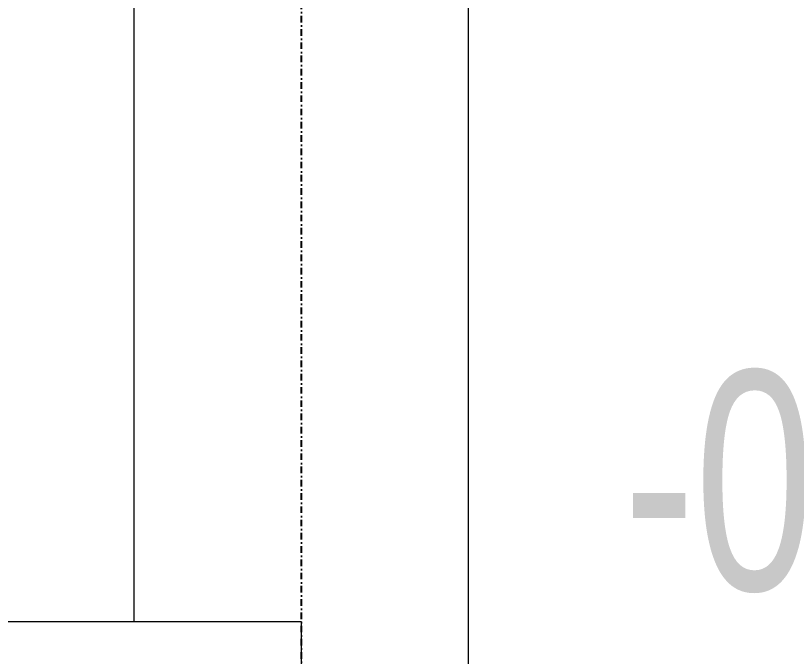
# Model space of a CAD drawing. Header units: millimetres. Extents: x 180139 to 245212, y -4005 to 9345.
# Drawn here: x 183727 to 184440, y -481 to 103 of the extents above; entities that cross this region are included whole.
import ezdxf

# ---------------------------------------------------------------- set-up
doc = ezdxf.new("R2010")
doc.units = ezdxf.units.MM
doc.linetypes.add('1_Čerchovaná 6_0mm', pattern=[12, 6, -3, 0, -3])
for name, color, linetype, lineweight in [('A-WALL', 7, 'Continuous', 9), ('G-ANNO-DIMS', 7, 'Continuous', 9), ('S-COLS', 7, 'Continuous', 9)]:
    doc.layers.add(name, color=color, linetype=linetype, lineweight=lineweight)
doc.layers.add('S-GRID-1', color=9, linetype='1_Čerchovaná 6_0mm', lineweight=25, true_color=0x808080)
doc.styles.add('Arial', font='arial.ttf', dxfattribs={"width": 0.7, "height": 200})

# ---------------------------------------------------------------- blocks, each defined once
blk = doc.blocks.new('M_S profily_ sloup - 374564-A')
at = {"layer": 'S-COLS'}
for p, q in [((183835.69, -450), (183835.69, 2750)), ((184140.69, -738), (184140.69, 2750))]:
    blk.add_line(p, q, dxfattribs=at)

msp = doc.modelspace()

# ---------------------------------------------------------------- linework, layer by layer
at = {"layer": 'A-WALL'}
for p, q in [((183988.19, -450), (181415.69, -450)), ((183988.19, -750), (183988.19, -450))]:
    msp.add_line(p, q, dxfattribs=at)
at = {"layer": 'S-GRID-1'}
msp.add_line((183988.19, -4004.8), (183988.19, 8144.9), dxfattribs=at)

# ---------------------------------------------------------------- block references
at = {"layer": 'S-COLS'}
msp.add_blockref('M_S profily_ sloup - 374564-A', (0, 0), dxfattribs=at)

# ---------------------------------------------------------------- texts
at = {"layer": 'G-ANNO-DIMS', "insert": (184282.23, -220.94), "char_height": 200, "width": 658.652, "attachment_point": 1, "line_spacing_factor": 0.941778, "style": 'Arial', "bg_fill": 3, "box_fill_scale": 1.25, "bg_fill_color": 256, "bg_fill_true_color": 13158600, "bg_fill_transparency": 0}
msp.add_mtext('-0.200', dxfattribs=at)

doc.saveas('drawing.dxf')
